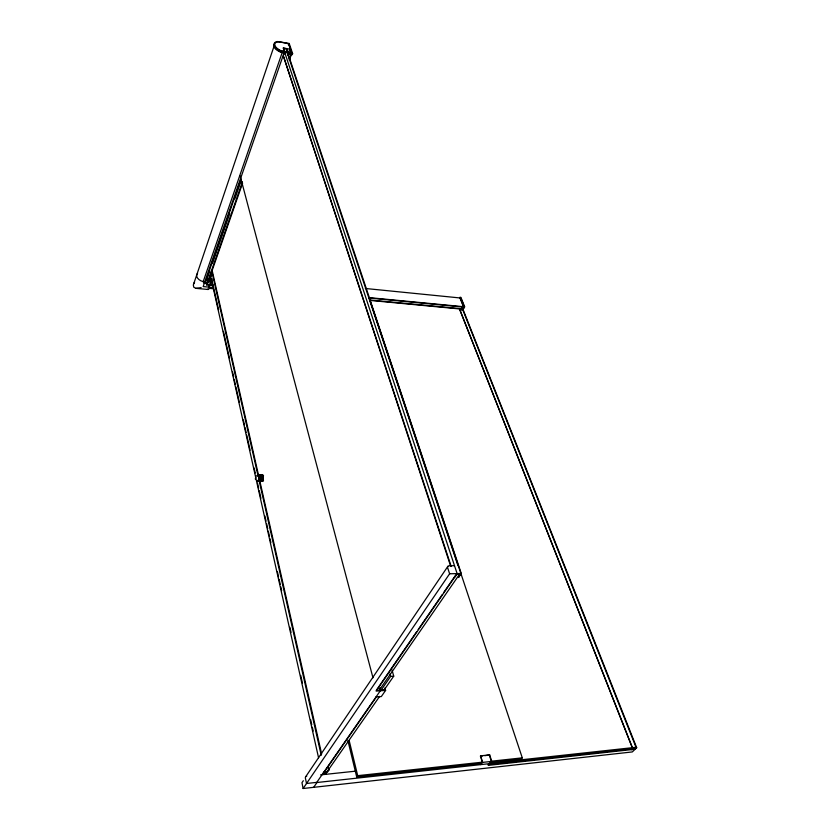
<?xml version="1.0" encoding="UTF-8"?>
<svg xmlns="http://www.w3.org/2000/svg" width="830" height="830" viewBox="0 0 830 830"><rect width="100%" height="100%" fill="white"/><g stroke="black" fill="none" stroke-linecap="round" stroke-linejoin="round"><path stroke-width="1.25" d="M210.415 275.425L318.554 757.738M274.149 45.878L193.317 285.012L193.784 287.211L195.88 288.342L207.874 289.463M204.823 281.795L203.194 281.64L282.615 51.315A8.559 4.16 22.8 0 1 274.875 45.38A8.559 4.16 22.8 0 1 279.513 41.894L288.705 43.72L291.87 53.12L282.615 51.315M284.119 52.705L203.174 286.568L213.528 287.554M283.694 54.894L284.358 52.975M240.991 179.228L205.726 280.986L206.577 284.846L212.937 285.447M206.4 280.644L207.23 278.257M207.656 277.033L209.772 270.922M212.324 263.598L229.703 213.518M234.786 198.858L241.146 180.535M288.332 44.81L288.705 43.72M288.809 44.561L289.193 43.471L277.583 41.521A9.234 4.492 22.8 0 0 274.253 45.256A9.234 4.492 22.8 0 0 280.654 50.921L292.617 53.618L292.233 54.707L287.242 53.742M206.577 284.846L242.443 181.832M213.082 285.053L207.251 284.503L242.599 183.14M209.938 278.517L211.204 282.823L209.803 278.921L211.214 274.865M211.671 273.464L212.376 271.441L211.826 271.379L257.819 474.822M287.854 55.32L289.992 49.219L286.921 48.617L288.176 52.394M210.364 285.209L209.648 280.955L210.343 278.973L209.803 278.921M210.654 282.771L212.086 278.714M289.12 59.096L290.832 54.22M207.459 289.131A7.076 2.013 -85.5 0 0 209.253 288.373L209.025 284.296M289.307 60.434L291.444 54.334M459.581 309.123L632.574 748.297L459.581 309.123L462.632 309.414M461.698 309.87L463.431 306.726L459.945 297.949M461.895 310.119L463.773 306.726L459.996 297.244L460.868 297.337L464.644 306.81L462.767 310.202M462.569 309.953L464.312 306.81L460.816 298.032L365.325 288.477M193.743 283.642L194.573 282.19M305.627 776.839L447.827 566.402M462.02 306.913L636.683 747.716L632.304 751.928L303.116 788.5L449.621 573.779L447.671 567.813A2.365 1.753 35.3 0 1 449.113 565.801L454.508 565.697M416.691 631.692L376.291 690.321L379.341 690.104L460.411 572.99M418.164 629.565L442.4 594.384M443.874 592.257L455.629 575.2M384.933 687.925L385.608 690.415L376.115 691.1L457.123 573.603L283.217 47.891L286.298 48.493L461.273 573.509L458.534 577.452L460.671 573.779L457.361 573.862L454.404 577.556M313.647 787.328L316.998 782.503M376.633 696.598L324.177 772.159L326.999 771.859L379.642 696.37M381.063 690.218L390.671 676.377L389.986 673.877M384.093 690L393.731 676.17L392.009 669.935M325.817 771.143L326.159 774.006L322.341 774.276L325.37 770.437M328.327 767.553L328.908 770.074L327.466 772.128L323.939 772.502L322.87 774.037L326.398 773.664M385.608 690.415L381.302 696.567L376.021 696.972M347.874 740.464L356.713 776.994L357.699 775.666L482.427 762.168M480.746 763.652L482.137 762.054L480.591 755.85L489.679 754.885L491.734 761.401L488.216 765.374L635.116 749.22M480.663 764.627L482.624 762.386L491.734 761.401M484.855 755.694L489.679 754.885M369.163 298.063L522.288 757.852L521.136 759.118L490.302 762.469M256.18 475.434L255.329 479.128M631.163 749.656L635.012 749.106L636.257 747.892L461.719 307.1M303.334 780.708L301.964 782.69L303.116 788.5M201.14 287.605L195.88 288.342M491.433 761.193L522.288 757.852M356.713 776.994L481.317 763.444M489.275 763.299L636.019 747.291L634.774 748.504L488.154 764.565M316.759 782.368L306.529 783.489L305.388 778.146A1.888 1.691 41.7 0 1 306.768 776.185M489.762 763.631L316.645 782.545L380.296 690.799L379.632 688.298M632.73 748.152L636.683 747.716M632.574 748.297L636.257 747.892M480.311 756.172L482.583 755.933M320.577 774.878L355.292 771.195M328.192 770.147L328.908 770.074M384.643 689.72L380.856 689.989L380.254 687.748M390.671 676.377L393.731 676.17M449.621 573.779L461.273 573.509M209.253 288.373L213.113 288.736M370.336 300.055L463.14 308.905L462.217 306.561M370.159 300.419L462.953 309.258M207.479 280.748L209.648 280.955M208.091 282.107L206.691 278.206M368.8 297.596L464.644 306.81M368.624 297.97L464.115 307.162M203.412 282.812L206.649 283.123M288.02 53.535L291.486 54.209M284.752 53.255L280.281 52.02A9.223 4.492 22.7 0 1 273.993 44.249M283.352 55.859L450.763 566.475M211.028 276.11L210.426 275.736M289.193 43.471L292.617 53.618M289.193 45.692L290.334 49.074M289.992 49.219L291.257 52.995M457.963 565.624L285.904 48.711L283.435 48.223L285.064 53.141M283.756 57.083L451.178 566.475M489.399 755.207L491.246 761.068M480.591 755.85L482.624 762.386M240.161 175.981L372.981 677.809M349.15 740.464L357.699 775.666M212.376 271.441L258.431 474.833M259.863 481.141L321.646 754.014M259.24 481.141L321.231 755.352M211.743 279.471L218.57 309.829M223.395 331.336L229.371 357.896M232.493 371.809L233.635 376.872M234.195 379.393L235.336 384.456M235.907 386.988L239.31 402.166M243.294 419.876L244.425 424.929M244.995 427.46L246.137 432.523M246.707 435.055L250.11 450.233M254.094 467.944L255.225 472.996M257.497 483.122L258.638 488.175M259.209 490.706L260.911 498.301M264.894 516.001L266.025 521.064M266.596 523.595L267.737 528.658M268.298 531.179L269.439 536.242M270.009 538.774L270.86 542.571M277.396 571.663L278.527 576.715M279.098 579.247L280.239 584.31M280.81 586.841L281.661 590.638M289.898 627.314L291.04 632.377M300.699 675.381L302.4 682.966M310.648 719.652L311.779 724.715M312.35 727.246L313.201 731.033M210.768 280.893L211.204 282.823M206.826 282.574L207.251 284.503M257.425 475.144A3.258 1.069 -88.2 0 1 258.815 478.35A3.258 1.069 -88.2 0 1 257.144 480.954M259.904 475.185A3.247 1.069 -88.3 0 1 261.305 478.391A3.247 1.069 -88.3 0 1 259.624 480.995M259.282 475.175A3.247 1.069 -88.3 0 1 260.682 478.381A3.247 1.069 -88.3 0 1 259.002 480.985M260.06 475.466A2.926 0.965 -88.3 0 1 260.589 477.976A2.926 0.965 -88.3 0 1 260.029 480.705M259.79 480.995A2.926 0.965 -88.3 0 1 259.292 480.995M259.323 475.331A2.926 0.965 -88.2 0 1 259.956 477.779A2.926 0.965 -88.2 0 1 259.406 480.695M259.168 480.985A2.926 0.965 -88.2 0 1 258.67 480.985M262.944 475.009A3.247 1.079 -88.3 0 1 263.535 475.932M263.515 480.207A3.247 1.079 -88.3 0 1 262.913 481.369M261.761 475.227A3.247 1.079 -88.3 0 1 263.162 478.422A3.247 1.079 -88.3 0 1 261.481 481.026M262.415 475.393A2.926 0.965 -88.3 0 1 263.069 477.831A2.926 0.965 -88.3 0 1 262.508 480.746M262.27 481.037A2.926 0.965 -88.3 0 1 261.772 481.037M261.917 475.507A2.926 0.965 -88.3 0 1 262.373 479.138A2.926 0.965 -88.3 0 1 261.149 481.026M261.139 475.217A3.247 1.079 -88.3 0 1 262.55 478.412A3.247 1.079 -88.3 0 1 260.859 481.016M260.153 475.912A3.247 1.069 -88.3 0 1 261.616 475.704A3.247 1.069 -88.3 0 1 261.689 480.062A3.247 1.069 -88.3 0 1 260.247 481.006M260.329 475.881A2.926 0.965 -88.3 0 1 261.824 477.624A2.926 0.965 -88.3 0 1 260.527 481.016M260.184 475.289A2.926 0.965 -88.3 0 1 261.191 478.371A2.926 0.965 -88.3 0 1 259.915 481.006M258.67 475.165A3.247 1.069 -88.2 0 1 260.06 478.371A3.247 1.069 -88.2 0 1 258.389 480.975M257.684 475.86A3.247 1.069 -88.2 0 1 259.126 475.663A3.247 1.069 -88.2 0 1 259.199 480.01A3.247 1.069 -88.2 0 1 257.767 480.964M257.746 476.088A2.926 0.965 -88.2 0 1 259.085 475.995A2.926 0.965 -88.2 0 1 259.064 480.031A2.926 0.965 -88.2 0 1 257.725 480.477M257.705 475.237A2.926 0.965 -88.2 0 1 258.711 478.329A2.926 0.965 -88.2 0 1 257.425 480.964M282.242 52.415A8.559 4.16 22.7 0 1 274.491 46.47M203.194 281.64A7.283 4.596 19.6 0 1 197.571 273.35"/></g></svg>
